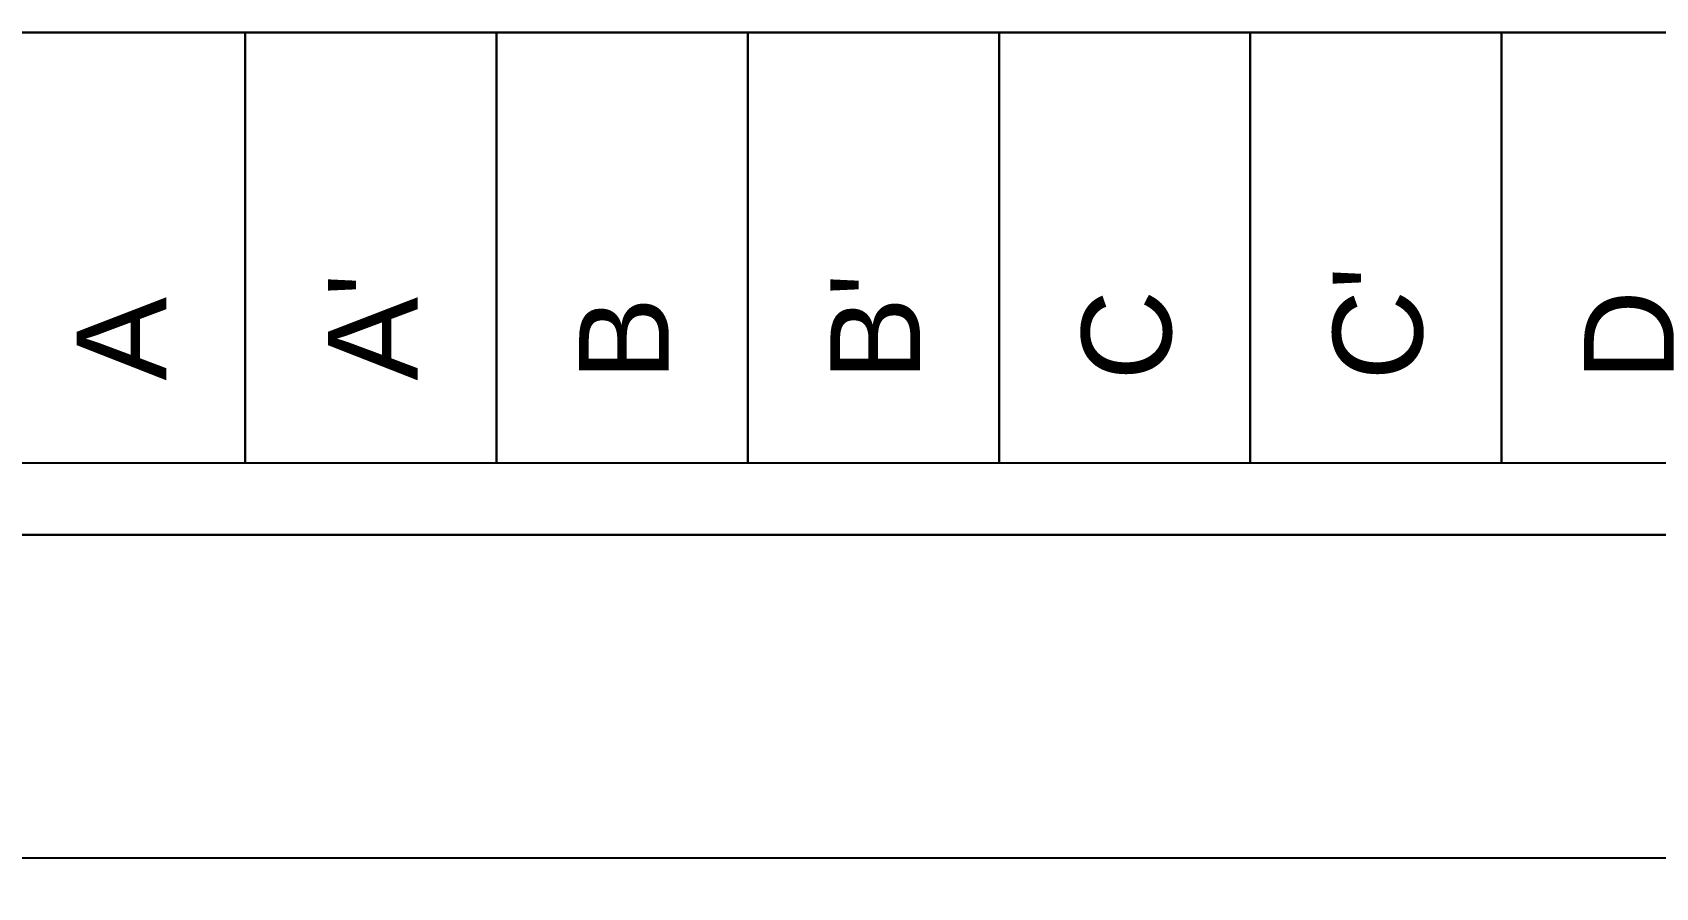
# Model space of a CAD drawing. Header units: millimetres. Extents: x 2151 to 5908, y -441 to 3322.
# Drawn here: x 3204.09 to 3249.31, y 1953.71 to 1977.54 of the extents above; entities that cross this region are included whole.
import ezdxf

# ---------------------------------------------------------------- set-up
doc = ezdxf.new("R2010")
doc.units = ezdxf.units.MM
doc.layers.add('Gehäuse', color=7, linetype='Continuous')
doc.layers.add('Klemmen', color=7, linetype='Continuous')
doc.styles.add('ARIAL', font='arial.ttf')

# ---------------------------------------------------------------- blocks, each defined once
blk = doc.blocks.new('Gehäuse_12_TE1')
at = {"layer": 'Gehäuse'}
for p, q in [((0, 77), (216, 77)), ((0, 68), (216, 68))]:
    blk.add_line(p, q, dxfattribs=at)
for points in [[(0, 0), (216, 0), (216, 91), (0, 91)], [(0, 91), (72, 91), (72, 77), (0, 77)]]:
    blk.add_lwpolyline(points, close=True, dxfattribs=at)
blk = doc.blocks.new('*U101')
at = {"layer": 'Klemmen'}
for points in [[(-35, 0), (-28, 0), (-28, -12), (-35, -12)], [(-28, 0), (-21, 0), (-21, -12), (-28, -12)], [(-21, 0), (-14, 0), (-14, -12), (-21, -12)], [(-14, 0), (-7, 0), (-7, -12), (-14, -12)], [(-7, 0), (0, 0), (0, -12), (-7, -12)], [(0, 0), (7, 0), (7, -12), (0, -12)], [(7, 0), (14, 0), (14, -12), (7, -12)]]:
    blk.add_lwpolyline(points, close=True, dxfattribs=at)
at = {"layer": 'Klemmen', "style": 'ARIAL'}
for tag, p in [('10', (32.8, -9.7)), ('1', (-30.2, -9.7)), ('2', (-23.2, -9.7)), ('3', (-16.2, -9.7)), ('4', (-9.2, -9.7)), ('5', (-2.2, -9.7)), ('6', (4.8, -9.7)), ('7', (11.8, -9.7)), ('8', (18.8, -9.7)), ('9', (25.8, -9.7))]:
    blk.add_attdef(tag, p, '', height=2.5, rotation=90, dxfattribs=at)
blk = doc.blocks.new('AKS-2416.03')
at = {"layer": 'Gehäuse'}
blk.add_blockref('Gehäuse_12_TE1', (0, 0), dxfattribs=at)
ref = blk.add_blockref('*U101', (36, 91), dxfattribs=at)
ref.add_attrib('1', 'A', (5.8, 81.3), dxfattribs={"layer": 'Klemmen', "height": 2.5, "rotation": 90, "style": 'ARIAL'})
ref.add_attrib('2', "A'", (12.8, 81.3), dxfattribs={"layer": 'Klemmen', "height": 2.5, "rotation": 90, "style": 'ARIAL'})
ref.add_attrib('3', 'B', (19.8, 81.3), dxfattribs={"layer": 'Klemmen', "height": 2.5, "rotation": 90, "style": 'ARIAL'})
ref.add_attrib('4', "B'", (26.8, 81.3), dxfattribs={"layer": 'Klemmen', "height": 2.5, "rotation": 90, "style": 'ARIAL'})
ref.add_attrib('5', 'C', (33.8, 81.3), dxfattribs={"layer": 'Klemmen', "height": 2.5, "rotation": 90, "style": 'ARIAL'})
ref.add_attrib('6', "C'", (40.8, 81.3), dxfattribs={"layer": 'Klemmen', "height": 2.5, "rotation": 90, "style": 'ARIAL'})
ref.add_attrib('7', 'D', (47.8, 81.3), dxfattribs={"layer": 'Klemmen', "height": 2.5, "rotation": 90, "style": 'ARIAL'})
blk = doc.blocks.new('MDT_CAD_AKS-241603')
blk.add_blockref('AKS-2416.03', (10, 10))

msp = doc.modelspace()

# ---------------------------------------------------------------- block references
msp.add_blockref('MDT_CAD_AKS-241603', (3192.016, 1876.54))

doc.saveas('drawing.dxf')
